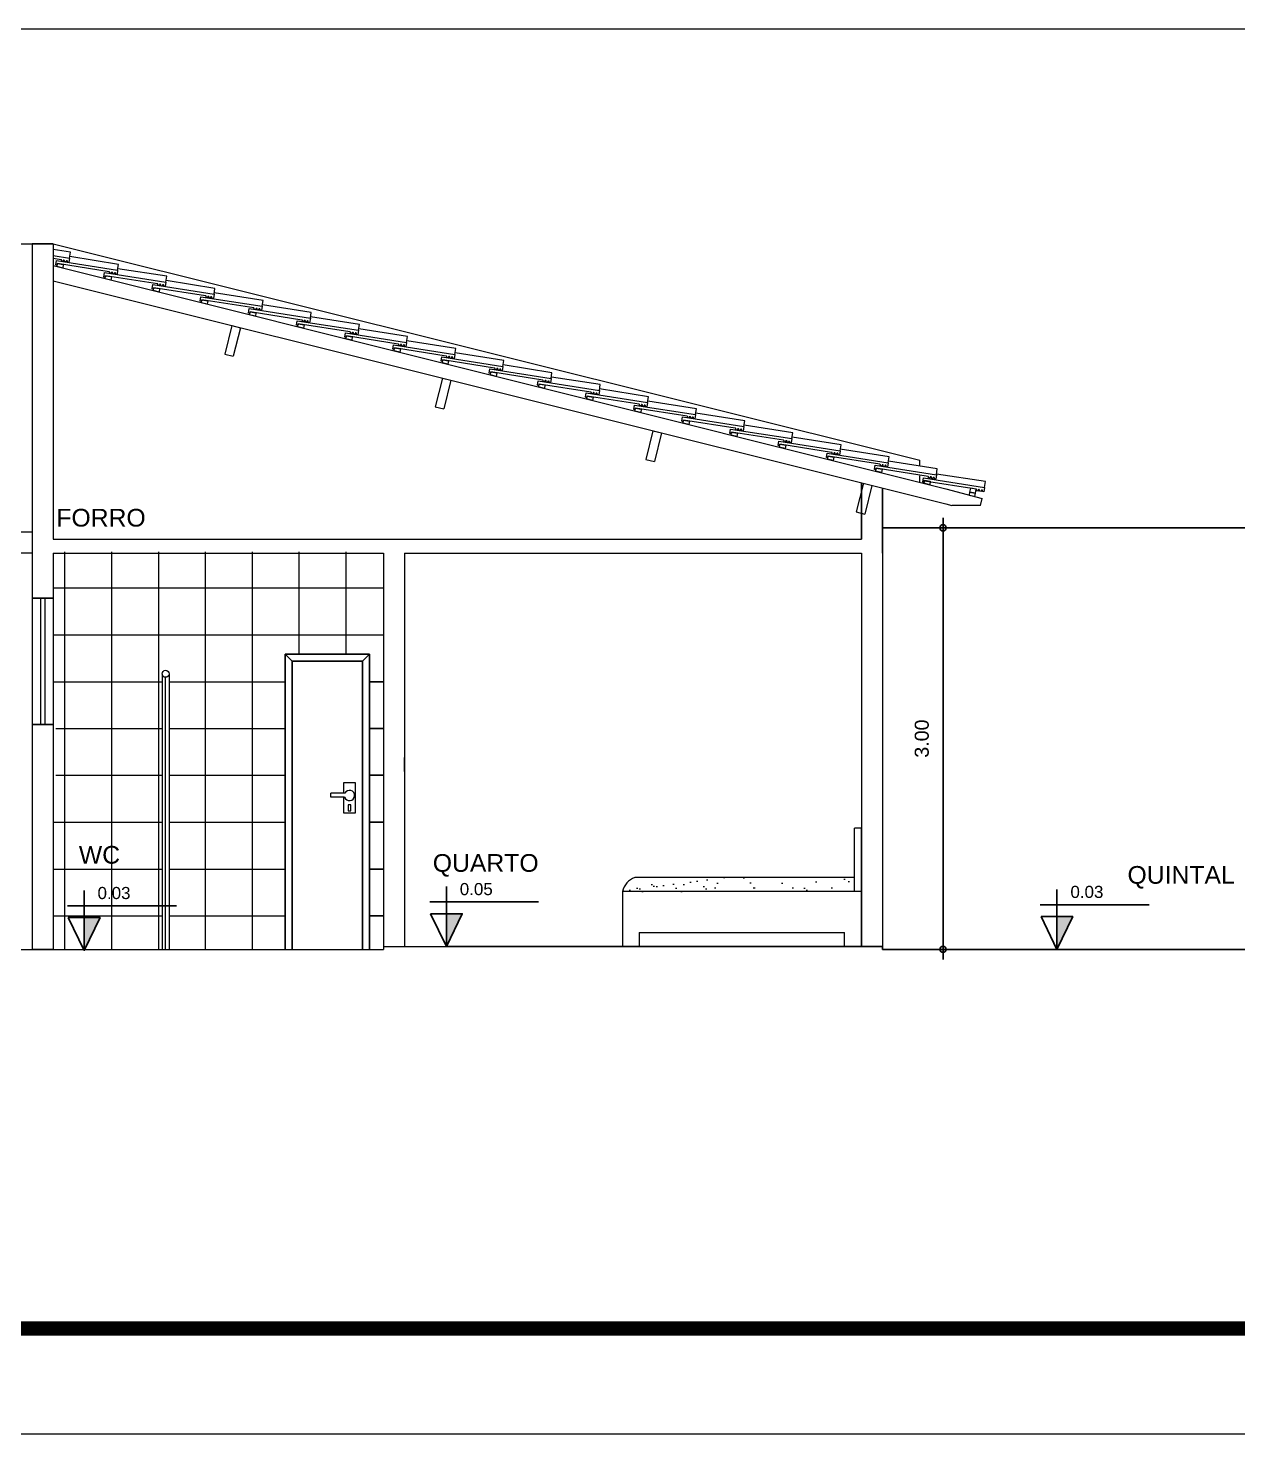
# Model space of a CAD drawing. Header units: millimetres. Extents: x 1345 to 2117, y 1214 to 1365.
# Drawn here: x 1871.06 to 1879.66, y 1251.49 to 1261.5 of the extents above; entities that cross this region are included whole.
import ezdxf

# ---------------------------------------------------------------- set-up
doc = ezdxf.new("R2010")
doc.units = ezdxf.units.MM
doc.header["$LTSCALE"] = 0.5
for name, color, linetype in [('02', 2, 'Continuous'), ('BANHO', 7, 'Continuous'), ('DIVERSOS', 4, 'Continuous'), ('GR_PENA_MEDIA', 7, 'Continuous'), ('HACH', 8, 'Continuous'), ('PAGPISO', 8, 'Continuous'), ('parede', 2, 'Continuous'), ('PISO', 8, 'Continuous'), ('telhas', 6, 'Continuous'), ('texto pequeno', 3, 'Continuous'), ('TXT_0', 7, 'Continuous')]:
    doc.layers.add(name, color=color, linetype=linetype)
doc.styles.add('SANSSERIF', font='sas_____.pfb', dxfattribs={"height": 1})
doc.styles.get("Standard").update_dxf_attribs({"font": 'arial.ttf'})
doc.dimstyles.new('ESCALA50', dxfattribs={"dimtxt": 0.1, "dimasz": 0.05, "dimexe": 0.18, "dimexo": 0.06, "dimgap": 0.1, "dimtad": 1, "dimzin": 4, "dimdsep": 46, "dimtxsty": 'Standard', "dimblk": 'BOLA', "dimcen": -0.06, "dimse1": 1, "dimse2": 1, "dimclrd": 7, "dimclrt": 7, "dimadec": 0, "dimazin": 0, "dimtfac": 1, "dimtix": 1, "dimtmove": 0, "dimatfit": 3, "dimldrblk": 'BOLA', "dimfxl": 0, "dimtolj": 1, "dimtzin": 4, "dimarcsym": 0})

# ---------------------------------------------------------------- blocks, each defined once
blk = doc.blocks.new('Adc_nivelelev')
blk.add_hatch(color=256).paths.add_polyline_path([(0, 0), (0.131, 0.271), (0, 0.271)])
for p, q in [((0, 0.495), (0, 0)), ((-0.138, 0.368), (0.76, 0.368))]:
    blk.add_line(p, q)
blk.add_lwpolyline([(-0.131, 0.271), (0.131, 0.271), (0, 0)], close=True)
at = {"flags": 8}
blk.add_attdef('NIVEL', (0.111, 0.424), '', height=0.1, dxfattribs=at)
blk = doc.blocks.new('BOLA')
for p, q in [((-1.44, 0), (1.44, 0)), ((0, -1.44), (0, 1.44))]:
    blk.add_line(p, q)
blk.add_circle((0, 0), 0.452)
blk = doc.blocks.new('*D144')
at = {"color": 7, "linetype": 'ByBlock', "lineweight": -2, "transparency": 16777216}
blk.add_line((1877.564, 1257.89), (1877.564, 1254.99), dxfattribs=at)
at = {"layer": 'Defpoints', "color": 0, "linetype": 'ByBlock', "transparency": 16777216}
for p in [(1877.133, 1257.94), (1877.133, 1254.94), (1877.564, 1254.94)]:
    blk.add_point(p, dxfattribs=at)
at = {"color": 7, "linetype": 'ByBlock', "lineweight": -2, "transparency": 16777216, "xscale": 0.05, "yscale": 0.05, "zscale": 0.05}
for p, rotation in [((1877.564, 1257.94), 90), ((1877.564, 1254.94), 270)]:
    blk.add_blockref('BOLA', p, dxfattribs=dict(at, rotation=rotation))
at = {"color": 7, "linetype": 'ByBlock', "transparency": 16777216, "insert": (1877.413, 1256.44), "char_height": 0.1, "attachment_point": 5, "rotation": 90}
blk.add_mtext('\\A1;3.00', dxfattribs=at)

msp = doc.modelspace()

# ---------------------------------------------------------------- hatches: boundary and pattern name
at = {"layer": 'BANHO', "lineweight": 18}
h = msp.add_hatch(dxfattribs=at)
h.set_pattern_fill('AR-SAND', color=256, scale=0.0035, style=0)
h.set_pattern_definition([(37.5, (408.00784, -11.81402), (-0.00560011, 0.171294633), [0, -0.135128, 0, -0.15113, 0, -0.1444625]), (7.5, (408.00784, -11.81402), (0.15733315, 0.250888785), [0, -0.072898, 0, -0.121793, 0, -0.0466725]), (327.5, (407.8985, -11.81402), (0.27684733, 0.000503015), [0, -0.04445, 0, -0.16002, 0, -0.208915]), (317.5, (407.8985, -11.81402), (0.267244758, 0.078025263), [0, -0.022225, 0, -0.104902, 0, -0.120015])])
h.paths.add_polyline_path([(1876.933, 1255.452), (1875.371, 1255.452, 0.256701), (1875.283, 1255.352), (1876.933, 1255.352)])

# ---------------------------------------------------------------- linework, layer by layer
at = {"color": 2, "linetype": 'ByBlock'}
for p, q in [((1876.983, 1257.86), (1876.983, 1258.26)), ((1877.133, 1257.94), (1877.133, 1258.223)), ((1877.133, 1257.86), (1877.133, 1257.94)), ((1877.133, 1257.86), (1877.133, 1257.84)), ((1877.133, 1257.76), (1877.133, 1257.84)), ((1871.083, 1254.94), (1871.233, 1254.94)), ((1874.031, 1254.96), (1877.133, 1254.96)), ((1877.133, 1254.96), (1877.133, 1254.94)), ((1877.133, 1254.94), (1880.383, 1254.94))]:
    msp.add_line(p, q, dxfattribs=at)
at = {"color": 8, "linetype": 'ByBlock'}
for p, q in [((1880.233, 1257.94), (1877.133, 1257.94)), ((1873.483, 1256.845), (1873.583, 1256.845)), ((1873.483, 1256.512), (1873.583, 1256.512)), ((1873.483, 1256.179), (1873.583, 1256.179)), ((1873.483, 1255.845), (1873.583, 1255.845)), ((1873.483, 1255.512), (1873.583, 1255.512)), ((1873.483, 1255.179), (1873.583, 1255.179))]:
    msp.add_line(p, q, dxfattribs=at)
at = {"color": 6, "linetype": 'ByBlock'}
for p, q in [((1871.083, 1257.44), (1871.233, 1257.44)), ((1873.483, 1257.04), (1872.883, 1257.04)), ((1872.883, 1257.04), (1872.883, 1254.94)), ((1872.933, 1256.99), (1872.883, 1257.04)), ((1873.433, 1256.99), (1873.483, 1257.04)), ((1873.483, 1254.94), (1873.483, 1257.04)), ((1873.433, 1256.99), (1872.933, 1256.99)), ((1872.933, 1256.99), (1872.933, 1254.94)), ((1873.433, 1254.94), (1873.433, 1256.99)), ((1871.083, 1256.54), (1871.233, 1256.54))]:
    msp.add_line(p, q, dxfattribs=at)
at = {"lineweight": 18}
for p, q in [((1872.008, 1256.901), (1872.008, 1254.94)), ((1872.033, 1254.94), (1872.033, 1256.876)), ((1872.058, 1256.901), (1872.058, 1254.94)), ((1873.733, 1256.206), (1873.733, 1256.306))]:
    msp.add_line(p, q, dxfattribs=at)
at = {"color": 7, "linetype": 'ByBlock'}
for p, q in [((1876.983, 1255.452), (1876.983, 1254.96)), ((1875.283, 1254.96), (1875.403, 1254.96))]:
    msp.add_line(p, q, dxfattribs=at)
at = {"lineweight": 18}
msp.add_circle((1872.033, 1256.901), 0.0249, dxfattribs=at)
at = {"layer": '02', "lineweight": 18}
for points in [[(1849.817, 1251.492), (1911.017, 1251.492), (1911.017, 1296.042), (1849.817, 1296.042)], [(1850.567, 1252.242), (1881.546, 1252.242), (1881.546, 1261.489), (1850.567, 1261.489)], [(1850.567, 1252.242), (1881.546, 1252.242), (1881.546, 1261.489), (1850.567, 1261.489)]]:
    msp.add_lwpolyline(points, close=True, dxfattribs=at)
at = {"layer": '02', "lineweight": 18, "const_width": 0.1}
msp.add_lwpolyline([(1850.567, 1252.242), (1910.267, 1252.242), (1910.267, 1295.292), (1850.567, 1295.292)], close=True, dxfattribs=at)
at = {"layer": 'BANHO', "lineweight": 18}
for p, q in [((1876.933, 1255.352), (1876.933, 1255.802)), ((1876.983, 1255.802), (1876.933, 1255.802)), ((1876.983, 1255.352), (1876.983, 1255.802)), ((1876.933, 1255.452), (1875.371, 1255.452)), ((1876.983, 1255.352), (1875.283, 1255.352)), ((1875.283, 1255.352), (1875.283, 1255.252)), ((1876.983, 1254.96), (1876.983, 1255.352)), ((1875.283, 1255.252), (1875.283, 1254.96)), ((1875.403, 1255.06), (1875.403, 1254.997)), ((1875.403, 1255.06), (1875.403, 1254.96)), ((1875.403, 1255.06), (1876.863, 1255.06)), ((1876.863, 1254.96), (1876.863, 1255.06)), ((1876.863, 1254.997), (1876.863, 1255.06)), ((1872.195, 1254.94), (1872.397, 1254.94)), ((1876.642, 1254.96), (1875.142, 1254.96)), ((1875.262, 1254.96), (1875.142, 1254.96)), ((1875.633, 1254.96), (1875.633, 1254.96)), ((1876.842, 1254.96), (1876.722, 1254.96)), ((1876.863, 1254.96), (1876.983, 1254.96))]:
    msp.add_line(p, q, dxfattribs=at)
msp.add_arc((1875.418, 1255.322), 0.138, 109.8839, 167.4719, dxfattribs=at)
at = {"layer": 'DIVERSOS', "lineweight": 18}
for p, q in [((1871.083, 1257.91), (1869.933, 1257.91)), ((1873.309, 1256.052), (1873.208, 1256.052)), ((1873.208, 1256.023), (1873.208, 1256.052)), ((1873.307, 1256.023), (1873.208, 1256.023))]:
    msp.add_line(p, q, dxfattribs=at)
msp.add_lwpolyline([(1873.299, 1256.023), (1873.299, 1255.911), (1873.385, 1255.911), (1873.385, 1256.125), (1873.299, 1256.125), (1873.299, 1256.052)], dxfattribs=at)
msp.add_lwpolyline([(1873.333, 1255.925), (1873.352, 1255.925), (1873.352, 1255.969), (1873.333, 1255.969)], close=True, dxfattribs=at)
msp.add_arc((1873.341, 1256.035), 0.0369, 199.161, 152.4759, dxfattribs=at)
at = {"layer": 'GR_PENA_MEDIA', "lineweight": 18}
msp.add_line((1871.155, 1259.961), (1871.155, 1259.96), dxfattribs=at)
for points in [[(1871.35, 1259.859), (1871.356, 1259.901), (1871.233, 1259.92)], [(1871.692, 1259.774), (1871.699, 1259.815), (1871.351, 1259.87)], [(1872.035, 1259.688), (1872.042, 1259.73), (1871.694, 1259.784)], [(1872.378, 1259.602), (1872.384, 1259.644), (1872.037, 1259.699)], [(1872.72, 1259.517), (1872.727, 1259.558), (1872.379, 1259.613)], [(1873.063, 1259.431), (1873.069, 1259.473), (1872.722, 1259.527)], [(1873.405, 1259.346), (1873.412, 1259.387), (1873.065, 1259.442)], [(1873.748, 1259.26), (1873.755, 1259.301), (1873.407, 1259.356)], [(1874.091, 1259.174), (1874.097, 1259.216), (1873.75, 1259.27)], [(1874.433, 1259.089), (1874.44, 1259.13), (1874.092, 1259.185)], [(1874.776, 1259.003), (1874.782, 1259.044), (1874.435, 1259.099)], [(1875.119, 1258.917), (1875.125, 1258.959), (1874.778, 1259.013)], [(1875.461, 1258.832), (1875.468, 1258.873), (1875.12, 1258.928)], [(1875.804, 1258.746), (1875.81, 1258.787), (1875.463, 1258.842)], [(1876.146, 1258.66), (1876.153, 1258.702), (1875.805, 1258.756)], [(1876.489, 1258.575), (1876.496, 1258.616), (1876.148, 1258.671)], [(1876.832, 1258.489), (1876.838, 1258.53), (1876.491, 1258.585)], [(1877.174, 1258.403), (1877.181, 1258.445), (1876.833, 1258.499)], [(1877.517, 1258.318), (1877.523, 1258.359), (1877.176, 1258.414)], [(1877.859, 1258.227), (1877.866, 1258.269), (1877.518, 1258.323)]]:
    msp.add_lwpolyline(points, dxfattribs=at)
for points in [[(1871.302, 1259.789), (1871.261, 1259.799), (1871.264, 1259.82), (1871.305, 1259.813)], [(1871.644, 1259.703), (1871.603, 1259.713), (1871.606, 1259.734), (1871.648, 1259.728)], [(1871.987, 1259.618), (1871.946, 1259.628), (1871.949, 1259.648), (1871.991, 1259.642)], [(1872.329, 1259.532), (1872.288, 1259.542), (1872.292, 1259.563), (1872.333, 1259.556)], [(1872.672, 1259.446), (1872.631, 1259.456), (1872.634, 1259.477), (1872.676, 1259.471)], [(1873.015, 1259.361), (1872.974, 1259.371), (1872.977, 1259.392), (1873.018, 1259.385)], [(1873.357, 1259.275), (1873.316, 1259.285), (1873.32, 1259.306), (1873.361, 1259.299)], [(1873.7, 1259.189), (1873.659, 1259.199), (1873.662, 1259.22), (1873.704, 1259.214)], [(1874.042, 1259.104), (1874.002, 1259.114), (1874.005, 1259.135), (1874.046, 1259.128)], [(1874.385, 1259.018), (1874.344, 1259.028), (1874.347, 1259.049), (1874.389, 1259.042)], [(1874.728, 1258.932), (1874.687, 1258.943), (1874.69, 1258.963), (1874.732, 1258.957)], [(1875.07, 1258.847), (1875.029, 1258.857), (1875.033, 1258.878), (1875.074, 1258.871)], [(1875.413, 1258.761), (1875.372, 1258.771), (1875.375, 1258.792), (1875.417, 1258.785)], [(1875.756, 1258.675), (1875.715, 1258.686), (1875.718, 1258.706), (1875.759, 1258.7)], [(1876.098, 1258.59), (1876.057, 1258.6), (1876.06, 1258.621), (1876.102, 1258.614)], [(1876.441, 1258.504), (1876.4, 1258.514), (1876.403, 1258.535), (1876.445, 1258.528)], [(1876.783, 1258.418), (1876.742, 1258.429), (1876.746, 1258.449), (1876.787, 1258.443)], [(1877.126, 1258.333), (1877.085, 1258.343), (1877.088, 1258.364), (1877.13, 1258.357)], [(1877.469, 1258.247), (1877.428, 1258.257), (1877.431, 1258.278), (1877.472, 1258.272)], [(1877.469, 1258.247), (1877.428, 1258.257), (1877.431, 1258.278), (1877.472, 1258.272)], [(1877.75, 1258.172), (1877.791, 1258.162), (1877.795, 1258.186), (1877.753, 1258.194)], [(1877.799, 1258.215), (1877.758, 1258.222), (1877.753, 1258.194), (1877.795, 1258.186)]]:
    msp.add_lwpolyline(points, close=True, dxfattribs=at)
at = {"layer": 'HACH', "lineweight": 18}
msp.add_line((1871.083, 1257.76), (1869.933, 1257.76), dxfattribs=at)
at = {"layer": 'PAGPISO', "lineweight": 18}
for p, q in [((1877.398, 1258.379), (1877.398, 1258.421)), ((1877.398, 1258.262), (1877.398, 1258.311))]:
    msp.add_line(p, q, dxfattribs=at)
at = {"layer": 'parede', "lineweight": 18}
for p, q in [((1869.783, 1259.96), (1871.233, 1259.96)), ((1871.083, 1259.96), (1871.083, 1257.76)), ((1871.233, 1259.96), (1871.083, 1259.96)), ((1871.233, 1259.96), (1871.233, 1257.86)), ((1871.233, 1257.86), (1876.983, 1257.86)), ((1871.083, 1257.76), (1871.083, 1254.94)), ((1871.233, 1257.76), (1871.233, 1254.94)), ((1871.233, 1257.76), (1873.583, 1257.76)), ((1873.583, 1257.76), (1873.583, 1254.94)), ((1873.733, 1257.76), (1873.733, 1254.96)), ((1873.733, 1257.76), (1876.983, 1257.76)), ((1876.983, 1257.76), (1876.983, 1254.96)), ((1877.133, 1257.76), (1877.133, 1254.96)), ((1869.583, 1254.94), (1871.083, 1254.94)), ((1871.233, 1254.94), (1873.583, 1254.94)), ((1873.583, 1254.96), (1874.031, 1254.96))]:
    msp.add_line(p, q, dxfattribs=at)
at = {"layer": 'parede', "color": 4, "lineweight": 18}
for p, q in [((1871.143, 1257.44), (1871.143, 1256.54)), ((1871.173, 1257.44), (1871.173, 1256.54))]:
    msp.add_line(p, q, dxfattribs=at)
at = {"layer": 'PISO', "lineweight": 18}
for p, q in [((1871.233, 1259.96), (1877.398, 1258.421)), ((1871.233, 1259.806), (1877.583, 1258.218)), ((1871.233, 1259.698), (1877.583, 1258.11)), ((1877.583, 1258.218), (1877.843, 1258.149)), ((1877.83, 1258.098), (1877.843, 1258.149)), ((1877.583, 1258.11), (1877.627, 1258.098)), ((1877.83, 1258.098), (1877.627, 1258.098)), ((1871.317, 1256.705), (1871.317, 1257.77)), ((1871.65, 1254.94), (1871.65, 1257.77)), ((1871.984, 1256.588), (1871.984, 1257.77)), ((1872.317, 1257.093), (1872.317, 1257.77)), ((1872.651, 1256.556), (1872.651, 1257.77)), ((1872.984, 1257.093), (1872.984, 1257.77)), ((1873.317, 1257.04), (1873.317, 1257.77)), ((1871.233, 1257.512), (1873.583, 1257.512)), ((1871.233, 1257.179), (1873.583, 1257.179)), ((1872.317, 1255.24), (1872.317, 1257.093)), ((1872.984, 1257.04), (1872.984, 1257.093)), ((1871.233, 1256.845), (1871.883, 1256.845)), ((1871.883, 1256.845), (1871.998, 1256.845)), ((1871.998, 1256.845), (1872.008, 1256.845)), ((1872.058, 1256.845), (1872.883, 1256.845)), ((1871.317, 1254.94), (1871.317, 1256.705)), ((1871.984, 1255.37), (1871.984, 1256.588)), ((1872.651, 1255.24), (1872.651, 1256.556)), ((1871.253, 1256.512), (1871.883, 1256.512)), ((1871.883, 1256.512), (1872.008, 1256.512)), ((1872.058, 1256.512), (1872.883, 1256.512)), ((1871.253, 1256.179), (1871.883, 1256.179)), ((1871.883, 1256.179), (1872.008, 1256.179)), ((1872.058, 1256.179), (1872.883, 1256.179)), ((1871.233, 1255.845), (1871.883, 1255.845)), ((1871.883, 1255.845), (1872.008, 1255.845)), ((1872.058, 1255.845), (1872.883, 1255.845)), ((1871.233, 1255.512), (1871.883, 1255.512)), ((1871.883, 1255.512), (1872.008, 1255.512)), ((1872.058, 1255.512), (1872.707, 1255.512)), ((1872.707, 1255.512), (1872.883, 1255.512)), ((1871.984, 1254.94), (1871.984, 1255.37)), ((1872.317, 1254.94), (1872.317, 1255.24)), ((1872.651, 1254.94), (1872.651, 1255.24)), ((1871.233, 1255.179), (1871.686, 1255.179)), ((1871.686, 1255.179), (1871.883, 1255.179)), ((1871.883, 1255.179), (1872.008, 1255.179)), ((1872.058, 1255.179), (1872.371, 1255.179)), ((1872.371, 1255.179), (1872.883, 1255.179))]:
    msp.add_line(p, q, dxfattribs=at)
at = {"layer": 'telhas', "lineweight": 18}
for p, q in [((1872.505, 1259.38), (1872.454, 1259.176)), ((1872.505, 1259.38), (1872.566, 1259.364)), ((1872.566, 1259.364), (1872.515, 1259.161)), ((1872.454, 1259.176), (1872.515, 1259.161)), ((1874.002, 1259.005), (1873.951, 1258.802)), ((1874.002, 1259.005), (1874.063, 1258.99)), ((1874.063, 1258.99), (1874.013, 1258.786)), ((1873.951, 1258.802), (1874.013, 1258.786)), ((1875.5, 1258.631), (1875.449, 1258.427)), ((1875.5, 1258.631), (1875.561, 1258.616)), ((1875.561, 1258.616), (1875.51, 1258.412)), ((1875.449, 1258.427), (1875.51, 1258.412)), ((1876.997, 1258.257), (1876.946, 1258.053)), ((1877.058, 1258.241), (1877.007, 1258.038)), ((1876.946, 1258.053), (1877.007, 1258.038))]:
    msp.add_line(p, q, dxfattribs=at)
at = {"layer": 'telhas', "lineweight": 18, "flags": 128}
msp.add_lwpolyline([(1871.233, 1259.878), (1871.35, 1259.859), (1871.345, 1259.828), (1871.335, 1259.83), (1871.335, 1259.835, 0.414214), (1871.331, 1259.841), (1871.331, 1259.841, 0.414214), (1871.325, 1259.837), (1871.324, 1259.832), (1871.314, 1259.833), (1871.315, 1259.838, 0.414214), (1871.31, 1259.844), (1871.31, 1259.844, 0.414214), (1871.304, 1259.84), (1871.303, 1259.835), (1871.293, 1259.836), (1871.294, 1259.842, 0.414214), (1871.29, 1259.848), (1871.233, 1259.856)], format="xyb", dxfattribs=at)
for points in [[(1871.692, 1259.774), (1871.688, 1259.743), (1871.677, 1259.744), (1871.678, 1259.749, 0.414214), (1871.674, 1259.755), (1871.674, 1259.755, 0.414214), (1871.668, 1259.751), (1871.667, 1259.746), (1871.656, 1259.748), (1871.657, 1259.753, 0.414214), (1871.653, 1259.759), (1871.653, 1259.759, 0.414214), (1871.647, 1259.754), (1871.646, 1259.749), (1871.636, 1259.751), (1871.636, 1259.756, 0.414214), (1871.632, 1259.762), (1871.264, 1259.82), (1871.263, 1259.815, -0.414214), (1871.257, 1259.81), (1871.252, 1259.811), (1871.257, 1259.842)], [(1872.035, 1259.688), (1872.03, 1259.657), (1872.02, 1259.659), (1872.021, 1259.664, 0.414214), (1872.016, 1259.67), (1872.016, 1259.67, 0.414214), (1872.01, 1259.665), (1872.009, 1259.66), (1871.999, 1259.662), (1872, 1259.667, 0.414214), (1871.995, 1259.673), (1871.995, 1259.673, 0.414214), (1871.989, 1259.669), (1871.989, 1259.664), (1871.978, 1259.665), (1871.979, 1259.67, 0.414214), (1871.975, 1259.676), (1871.606, 1259.734), (1871.606, 1259.729, -0.414214), (1871.6, 1259.725), (1871.594, 1259.725), (1871.599, 1259.757)], [(1872.378, 1259.602), (1872.373, 1259.571), (1872.362, 1259.573), (1872.363, 1259.578, 0.414214), (1872.359, 1259.584), (1872.359, 1259.584, 0.414214), (1872.353, 1259.58), (1872.352, 1259.575), (1872.342, 1259.576), (1872.342, 1259.581, 0.414214), (1872.338, 1259.587), (1872.338, 1259.587, 0.414214), (1872.332, 1259.583), (1872.331, 1259.578), (1872.321, 1259.58), (1872.322, 1259.585, 0.414214), (1872.317, 1259.591), (1871.949, 1259.648), (1871.948, 1259.643, -0.414214), (1871.942, 1259.639), (1871.937, 1259.64), (1871.942, 1259.671)], [(1872.72, 1259.517), (1872.715, 1259.486), (1872.705, 1259.487), (1872.706, 1259.493, 0.414214), (1872.701, 1259.499), (1872.701, 1259.499, 0.414214), (1872.695, 1259.494), (1872.695, 1259.489), (1872.684, 1259.491), (1872.685, 1259.496, 0.414214), (1872.681, 1259.502), (1872.681, 1259.502, 0.414214), (1872.675, 1259.497), (1872.674, 1259.492), (1872.664, 1259.494), (1872.664, 1259.499, 0.414214), (1872.66, 1259.505), (1872.292, 1259.563), (1872.291, 1259.558, -0.414214), (1872.285, 1259.553), (1872.28, 1259.554), (1872.285, 1259.585)], [(1873.063, 1259.431), (1873.058, 1259.4), (1873.048, 1259.402), (1873.048, 1259.407, 0.414214), (1873.044, 1259.413), (1873.044, 1259.413, 0.414214), (1873.038, 1259.408), (1873.037, 1259.403), (1873.027, 1259.405), (1873.028, 1259.41, 0.414214), (1873.023, 1259.416), (1873.023, 1259.416, 0.414214), (1873.017, 1259.412), (1873.017, 1259.407), (1873.006, 1259.408), (1873.007, 1259.413, 0.414214), (1873.003, 1259.419), (1872.634, 1259.477), (1872.634, 1259.472, -0.414214), (1872.628, 1259.468), (1872.622, 1259.468), (1872.627, 1259.5)], [(1873.405, 1259.346), (1873.401, 1259.314), (1873.39, 1259.316), (1873.391, 1259.321, 0.414214), (1873.387, 1259.327), (1873.387, 1259.327, 0.414214), (1873.381, 1259.323), (1873.38, 1259.318), (1873.369, 1259.319), (1873.37, 1259.324, 0.414214), (1873.366, 1259.33), (1873.366, 1259.33, 0.414214), (1873.36, 1259.326), (1873.359, 1259.321), (1873.349, 1259.323), (1873.35, 1259.328, 0.414214), (1873.345, 1259.334), (1872.977, 1259.392), (1872.976, 1259.386, -0.414214), (1872.97, 1259.382), (1872.965, 1259.383), (1872.97, 1259.414)], [(1873.748, 1259.26), (1873.743, 1259.229), (1873.733, 1259.23), (1873.734, 1259.236, 0.414214), (1873.729, 1259.242), (1873.729, 1259.242, 0.414214), (1873.723, 1259.237), (1873.722, 1259.232), (1873.712, 1259.234), (1873.713, 1259.239, 0.414214), (1873.709, 1259.245), (1873.709, 1259.245, 0.414214), (1873.703, 1259.24), (1873.702, 1259.235), (1873.691, 1259.237), (1873.692, 1259.242, 0.414214), (1873.688, 1259.248), (1873.32, 1259.306), (1873.319, 1259.301, -0.414214), (1873.313, 1259.296), (1873.308, 1259.297), (1873.312, 1259.328)], [(1874.091, 1259.174), (1874.086, 1259.143), (1874.075, 1259.145), (1874.076, 1259.15, 0.414214), (1874.072, 1259.156), (1874.072, 1259.156, 0.414214), (1874.066, 1259.152), (1874.065, 1259.146), (1874.055, 1259.148), (1874.056, 1259.153, 0.414214), (1874.051, 1259.159), (1874.051, 1259.159, 0.414214), (1874.045, 1259.155), (1874.044, 1259.15), (1874.034, 1259.151), (1874.035, 1259.156, 0.414214), (1874.03, 1259.162), (1873.662, 1259.22), (1873.661, 1259.215, -0.414214), (1873.655, 1259.211), (1873.65, 1259.211), (1873.655, 1259.243)], [(1874.433, 1259.089), (1874.428, 1259.057), (1874.418, 1259.059), (1874.419, 1259.064, 0.414214), (1874.415, 1259.07), (1874.415, 1259.07, 0.414214), (1874.409, 1259.066), (1874.408, 1259.061), (1874.397, 1259.062), (1874.398, 1259.068, 0.414214), (1874.394, 1259.074), (1874.394, 1259.074, 0.414214), (1874.388, 1259.069), (1874.387, 1259.064), (1874.377, 1259.066), (1874.377, 1259.071, 0.414214), (1874.373, 1259.077), (1874.005, 1259.135), (1874.004, 1259.129, -0.414214), (1873.998, 1259.125), (1873.993, 1259.126), (1873.998, 1259.157)], [(1874.776, 1259.003), (1874.771, 1258.972), (1874.761, 1258.973), (1874.762, 1258.979, 0.414214), (1874.757, 1258.985), (1874.757, 1258.985, 0.414214), (1874.751, 1258.98), (1874.75, 1258.975), (1874.74, 1258.977), (1874.741, 1258.982, 0.414214), (1874.736, 1258.988), (1874.736, 1258.988, 0.414214), (1874.73, 1258.983), (1874.73, 1258.978), (1874.719, 1258.98), (1874.72, 1258.985, 0.414214), (1874.716, 1258.991), (1874.347, 1259.049), (1874.347, 1259.044, -0.414214), (1874.341, 1259.039), (1874.335, 1259.04), (1874.34, 1259.071)], [(1875.119, 1258.917), (1875.114, 1258.886), (1875.103, 1258.888), (1875.104, 1258.893, 0.414214), (1875.1, 1258.899), (1875.1, 1258.899, 0.414214), (1875.094, 1258.895), (1875.093, 1258.889), (1875.083, 1258.891), (1875.083, 1258.896, 0.414214), (1875.079, 1258.902), (1875.079, 1258.902, 0.414214), (1875.073, 1258.898), (1875.072, 1258.893), (1875.062, 1258.894), (1875.063, 1258.899, 0.414214), (1875.058, 1258.905), (1874.69, 1258.963), (1874.689, 1258.958, -0.414214), (1874.683, 1258.954), (1874.678, 1258.955), (1874.683, 1258.986)], [(1875.461, 1258.832), (1875.456, 1258.8), (1875.446, 1258.802), (1875.447, 1258.807, 0.414214), (1875.442, 1258.813), (1875.442, 1258.813, 0.414214), (1875.436, 1258.809), (1875.436, 1258.804), (1875.425, 1258.805), (1875.426, 1258.811, 0.414214), (1875.422, 1258.817), (1875.422, 1258.817, 0.414214), (1875.416, 1258.812), (1875.415, 1258.807), (1875.404, 1258.809), (1875.405, 1258.814, 0.414214), (1875.401, 1258.82), (1875.033, 1258.878), (1875.032, 1258.872, -0.414214), (1875.026, 1258.868), (1875.021, 1258.869), (1875.026, 1258.9)], [(1875.804, 1258.746), (1875.799, 1258.715), (1875.789, 1258.716), (1875.789, 1258.722, 0.414214), (1875.785, 1258.728), (1875.785, 1258.728, 0.414214), (1875.779, 1258.723), (1875.778, 1258.718), (1875.768, 1258.72), (1875.769, 1258.725, 0.414214), (1875.764, 1258.731), (1875.764, 1258.731, 0.414214), (1875.758, 1258.727), (1875.757, 1258.721), (1875.747, 1258.723), (1875.748, 1258.728, 0.414214), (1875.743, 1258.734), (1875.375, 1258.792), (1875.374, 1258.787, -0.414214), (1875.368, 1258.782), (1875.363, 1258.783), (1875.368, 1258.814)], [(1876.146, 1258.66), (1876.142, 1258.629), (1876.131, 1258.631), (1876.132, 1258.636, 0.414214), (1876.128, 1258.642), (1876.128, 1258.642, 0.414214), (1876.122, 1258.638), (1876.121, 1258.632), (1876.11, 1258.634), (1876.111, 1258.639, 0.414214), (1876.107, 1258.645), (1876.107, 1258.645, 0.414214), (1876.101, 1258.641), (1876.1, 1258.636), (1876.09, 1258.637), (1876.09, 1258.643, 0.414214), (1876.086, 1258.649), (1875.718, 1258.706), (1875.717, 1258.701, -0.414214), (1875.711, 1258.697), (1875.706, 1258.698), (1875.711, 1258.729)], [(1876.489, 1258.575), (1876.484, 1258.544), (1876.474, 1258.545), (1876.475, 1258.55, 0.414214), (1876.47, 1258.556), (1876.47, 1258.556, 0.414214), (1876.464, 1258.552), (1876.463, 1258.547), (1876.453, 1258.548), (1876.454, 1258.554, 0.414214), (1876.449, 1258.56), (1876.449, 1258.56, 0.414214), (1876.443, 1258.555), (1876.443, 1258.55), (1876.432, 1258.552), (1876.433, 1258.557, 0.414214), (1876.429, 1258.563), (1876.06, 1258.621), (1876.06, 1258.615, -0.414214), (1876.054, 1258.611), (1876.048, 1258.612), (1876.053, 1258.643)], [(1876.832, 1258.489), (1876.827, 1258.458), (1876.816, 1258.459), (1876.817, 1258.465, 0.414214), (1876.813, 1258.471), (1876.813, 1258.471, 0.414214), (1876.807, 1258.466), (1876.806, 1258.461), (1876.796, 1258.463), (1876.796, 1258.468, 0.414214), (1876.792, 1258.474), (1876.792, 1258.474, 0.414214), (1876.786, 1258.47), (1876.785, 1258.464), (1876.775, 1258.466), (1876.776, 1258.471, 0.414214), (1876.771, 1258.477), (1876.403, 1258.535), (1876.402, 1258.53, -0.414214), (1876.396, 1258.525), (1876.391, 1258.526), (1876.396, 1258.557)], [(1877.174, 1258.403), (1877.169, 1258.372), (1877.159, 1258.374), (1877.16, 1258.379, 0.414214), (1877.155, 1258.385), (1877.155, 1258.385, 0.414214), (1877.149, 1258.381), (1877.149, 1258.375), (1877.138, 1258.377), (1877.139, 1258.382, 0.414214), (1877.135, 1258.388), (1877.135, 1258.388, 0.414214), (1877.129, 1258.384), (1877.128, 1258.379), (1877.117, 1258.38), (1877.118, 1258.386, 0.414214), (1877.114, 1258.392), (1876.746, 1258.449), (1876.745, 1258.444, -0.414214), (1876.739, 1258.44), (1876.734, 1258.441), (1876.739, 1258.472)], [(1877.517, 1258.318), (1877.512, 1258.287), (1877.502, 1258.288), (1877.502, 1258.293, 0.414214), (1877.498, 1258.299), (1877.498, 1258.299, 0.414214), (1877.492, 1258.295), (1877.491, 1258.29), (1877.481, 1258.291), (1877.482, 1258.297, 0.414214), (1877.477, 1258.303), (1877.477, 1258.303, 0.414214), (1877.471, 1258.298), (1877.47, 1258.293), (1877.46, 1258.295), (1877.461, 1258.3, 0.414214), (1877.457, 1258.306), (1877.088, 1258.364), (1877.087, 1258.358, -0.414214), (1877.081, 1258.354), (1877.076, 1258.355), (1877.081, 1258.386)], [(1877.859, 1258.227), (1877.855, 1258.196), (1877.844, 1258.198), (1877.845, 1258.203, 0.414214), (1877.841, 1258.209), (1877.841, 1258.209, 0.414214), (1877.835, 1258.204), (1877.834, 1258.199), (1877.823, 1258.201), (1877.824, 1258.206, 0.414214), (1877.82, 1258.212), (1877.82, 1258.212, 0.414214), (1877.814, 1258.208), (1877.813, 1258.202), (1877.803, 1258.204), (1877.804, 1258.209, 0.414214), (1877.799, 1258.215), (1877.431, 1258.273), (1877.43, 1258.268, -0.414214), (1877.424, 1258.263), (1877.419, 1258.264), (1877.424, 1258.295)]]:
    msp.add_lwpolyline(points, format="xyb", close=True, dxfattribs=at)

# ---------------------------------------------------------------- block references
at = {"layer": 'TXT_0', "lineweight": 18}
ref = msp.add_blockref('Adc_nivelelev', (1871.454, 1254.933), dxfattribs=dict(at, xscale=0.8626357221426701, yscale=0.8626357221426701, zscale=0.8626357221426701))
ref.add_attrib('NIVEL', '0.03', (1871.549, 1255.298), dxfattribs={"height": 0.0863, "flags": 8})
ref = msp.add_blockref('Adc_nivelelev', (1874.031, 1254.96), dxfattribs=dict(at, xscale=0.8626357221426701, yscale=0.8626357221426701, zscale=0.8626357221426701))
ref.add_attrib('NIVEL', '0.05', (1874.126, 1255.326), dxfattribs={"height": 0.0863, "flags": 8})
ref = msp.add_blockref('Adc_nivelelev', (1878.374, 1254.94), dxfattribs=dict(at, xscale=0.8626357221426701, yscale=0.8626357221426701, zscale=0.8626357221426701))
ref.add_attrib('NIVEL', '0.03', (1878.47, 1255.306), dxfattribs={"height": 0.0863, "flags": 8})

# ---------------------------------------------------------------- texts
at = {"layer": 'texto pequeno', "lineweight": 18, "style": 'SANSSERIF'}
for s, p in [('FORRO', (1871.256, 1257.949)), ('WC', (1871.416, 1255.55)), ('QUARTO', (1873.934, 1255.492)), ('QUINTAL', (1878.876, 1255.407))]:
    msp.add_text(s, height=0.126, dxfattribs=at).set_placement(p)

# ---------------------------------------------------------------- dimensions: what is measured, and where the dimension line sits
at = {"color": 6, "linetype": 'ByBlock'}
dim = msp.add_linear_dim(base=(1877.564, 1254.94), p1=(1877.133, 1257.94), p2=(1877.133, 1254.94), angle=90, dimstyle='ESCALA50', dxfattribs=at)
dim.commit()
dim.dimension.update_dxf_attribs({"geometry": '*D144', "text_midpoint": (1877.413, 1256.44)})

doc.saveas('drawing.dxf')
